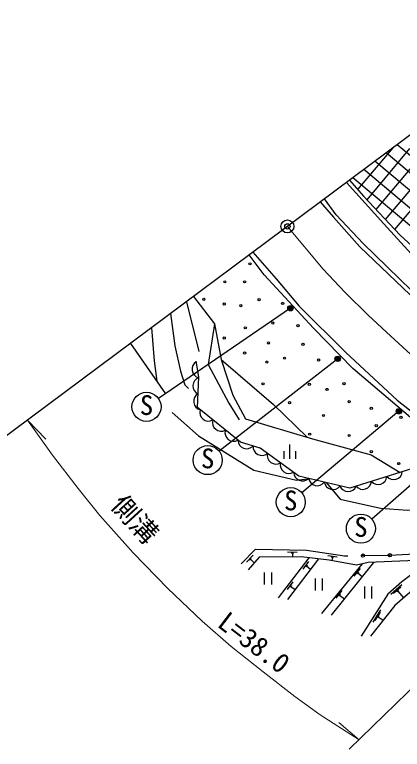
# Model space of a CAD drawing. Units: millimetres at full size, sheet at 1:1000; details may follow other scales. Extents: x 40000 to 680000, y 20000 to 380000.
# Drawn here: x 363711 to 399709, y 269782 to 337932 of the extents above; entities that cross this region are included whole.
import ezdxf
from ezdxf.enums import TextEntityAlignment as Align

# ---------------------------------------------------------------- set-up
doc = ezdxf.new("R2010")
doc.units = ezdxf.units.MM
doc.header["$LTSCALE"] = 1000
doc.header["$PDMODE"] = 32
doc.header["$PDSIZE"] = 500
doc.linetypes.add('CHAIN', pattern=[18.5, 12, -1.5, 3.5, -1.5])
for name, color, linetype, lineweight in [('M-BGD', 7, 'Continuous', 25), ('M-BGD-EXST', 7, 'Continuous', 25), ('M-BMK', 2, 'CHAIN', 13), ('M-BMK-OTRS', 5, 'Continuous', 25), ('M-BMK-SRVR', 3, 'Continuous', 25), ('M-STR-HTXT', 7, 'Continuous', 13)]:
    doc.layers.add(name, color=color, linetype=linetype, lineweight=lineweight)
doc.layers.add('M-OTRS', color=6, linetype='Continuous')
doc.styles.add('ＭＳ ゴシック', font='')
doc.styles.get('ＭＳ ゴシック').set_extended_font_data('MS Gothic')

msp = doc.modelspace()

# ---------------------------------------------------------------- hatches: boundary and pattern name
at = {"layer": 'M-BGD-EXST'}
for points in [[(389535, 310819, -1), (389096, 310580, -1)], [(393925, 306127, -1), (393485, 305888, -1)], [(399609, 301265, -1), (399170, 301026, -1)]]:
    msp.add_hatch(color=256, dxfattribs=at).paths.add_polyline_path(points)

# ---------------------------------------------------------------- linework, layer by layer
at = {"layer": 'M-BGD'}
for p, q in [((402921, 322771), (399225, 325873)), ((395586, 321703), (398853, 325596)), ((396430, 320764), (400419, 325518)), ((414291, 311599), (398194, 325106)), ((397292, 319847), (401269, 324586)), ((413557, 310584), (397164, 324339)), ((412823, 309568), (396133, 323572)), ((398155, 318930), (402118, 323653)), ((412089, 308552), (395103, 322805)), ((399018, 318014), (402967, 322721)), ((379657, 311309), (380799, 306691)), ((374460, 307441), (377732, 302773)), ((389273, 296730), (389273, 298058)), ((388740, 296730), (388740, 297426)), ((389807, 296730), (389807, 297426)), ((385855, 287798), (385227, 287153)), ((389954, 288042), (389055, 288063)), ((389607, 287960), (389397, 287965)), ((389502, 287962), (389495, 287629)), ((393670, 287603), (392779, 287732)), ((393315, 287563), (393108, 287594)), ((385679, 287488), (385532, 287338)), ((385605, 287413), (385954, 287073)), ((391019, 287557), (388179, 283832)), ((391913, 287456), (389049, 283667)), ((391007, 287212), (390462, 286496)), ((395995, 286984), (392198, 282383)), ((397043, 287124), (393110, 282217)), ((393211, 287578), (393170, 287296)), ((390870, 286883), (390742, 286716)), ((390806, 286799), (391193, 286504)), ((395791, 286546), (395218, 285852)), ((386894, 286193), (386894, 285075)), ((387561, 286193), (387561, 285075)), ((391605, 285630), (391605, 284512)), ((392272, 285630), (392272, 284512)), ((395641, 286223), (395507, 286061)), ((395574, 286142), (395984, 285803)), ((389556, 285309), (389010, 284593)), ((389418, 284980), (389291, 284813)), ((389355, 284896), (389750, 284595)), ((396193, 284896), (396193, 283778)), ((396860, 284896), (396860, 283778)), ((399673, 285037), (398649, 284158)), ((394103, 284501), (393530, 283807)), ((399561, 284822), (398878, 284236)), ((399358, 284529), (399199, 284393)), ((399278, 284461), (399822, 283829)), ((393953, 284177), (393819, 284016)), ((393886, 284097), (394326, 283734)), ((397686, 282732), (396963, 281591)), ((397641, 282493), (397159, 281733)), ((397533, 282154), (397420, 281976)), ((397476, 282065), (397940, 281771))]:
    msp.add_line(p, q, dxfattribs=at)
for points in [[(422150, 299473), (418194, 301833), (414334, 304271), (412557, 305597), (409808, 307707), (405567, 311096), (403435, 313062), (400544, 315742), (397984, 318516), (394512, 322365)], [(394812, 322588), (396111, 321102), (399510, 317491), (403865, 313497), (407096, 310579), (408346, 309393), (411601, 307001), (414162, 304873), (417751, 302601), (422417, 299987)], [(392091, 320563), (393322, 319137), (395760, 316409), (401772, 310661), (406972, 306114), (411977, 302606), (417283, 299249), (417496, 299522), (414080, 301696), (411330, 303577), (408127, 305887), (404563, 308744), (400558, 312349), (396058, 316714), (393575, 319374), (392476, 320850)], [(385838, 315909), (387990, 313443), (390134, 310886), (394456, 306601), (399228, 302178), (403931, 298481), (409157, 294668), (415796, 290694), (415381, 290245), (407082, 295428), (401100, 300024), (395118, 305104), (391450, 308845), (386886, 313787), (385496, 315654)], [(380315, 311799), (382252, 309239), (382891, 305947), (383969, 302635), (385146, 300440), (391355, 298585), (396828, 297085), (399495, 295473)], [(378180, 310209), (378572, 307197), (379098, 304870), (379523, 303595), (379867, 303251)], [(376403, 308887), (376669, 305821), (376918, 303934)], [(382252, 309239), (381688, 305480), (383610, 301893), (384553, 300344)], [(407986, 294864), (406547, 293607), (401139, 295992), (394840, 294005), (390096, 295136), (386501, 297727), (384671, 298269), (380678, 301480), (380806, 304341), (380567, 305787)], [(382891, 305947), (387736, 301770), (390868, 298731)], [(378327, 301029), (380767, 298852), (385908, 295685), (389879, 294765), (391123, 294891)], [(392635, 294530), (393923, 292975), (397690, 292142), (400188, 291957), (404488, 292142), (407819, 292657), (409206, 294102)], [(384745, 286976), (386087, 288353), (390810, 288243), (394338, 287729), (394660, 287733)], [(395863, 287749), (398547, 287784), (405995, 288189), (410534, 288391), (413537, 288452)], [(403163, 287377), (396546, 287104), (395444, 286865), (392926, 287342), (390317, 287636), (386415, 287603), (385388, 286425)], [(417704, 287622), (413156, 287749), (409802, 287930), (405417, 287704), (403163, 287377), (401441, 286639), (399676, 285306), (398365, 284180), (395885, 280268)], [(412285, 286897), (408775, 287129), (406869, 286965), (404205, 286433), (402320, 285675), (400393, 284323), (399020, 283135), (396766, 280289)]]:
    msp.add_lwpolyline(points, dxfattribs=at)
for centre, radius in [((385562, 314815), 100), ((383231, 313156), 100), ((385066, 313156), 100), ((381279, 311525), 100), ((386407, 311496), 100), ((383173, 311088), 100), ((384717, 310943), 100), ((388592, 311147), 100), ((387684, 309330), 100), ((385125, 308876), 100), ((390019, 309080), 100), ((383173, 307944), 100), ((387281, 307478), 100), ((390483, 307358), 100), ((385066, 306547), 100), ((388762, 306062), 100), ((391932, 305895), 100), ((387123, 305704), 100), ((386776, 303683), 100), ((391071, 303647), 100), ((392721, 303169), 100), ((394289, 303707), 100), ((389240, 301938), 100), ((394769, 302031), 100), ((396827, 301409), 100), ((392389, 300752), 100), ((399580, 300581), 100), ((397293, 299808), 100), ((391109, 299019), 100), ((394769, 298899), 100), ((396829, 297389), 100), ((399377, 296289), 100), ((396053, 287751), 150), ((398553, 287784), 150)]:
    msp.add_circle(centre, radius, dxfattribs=at)
for centre, start, end in [((380997, 305046), 121.34911, 256.10938), ((381078, 303493), 109.89008, 244.65035), ((381143, 302058), 120.48253, 255.24281), ((381716, 301046), 163.81177, 298.57204), ((382885, 300106), 163.81059, 298.57086), ((384054, 299165), 163.74557, 298.50584), ((385253, 298477), 181.79735, 316.55762), ((386653, 297856), 175.62656, 310.38683), ((387971, 297052), 166.83709, 301.59736), ((389188, 296175), 166.83709, 301.59736), ((390426, 295491), 180.49225, 315.25252), ((397469, 295162), 220.12773, 354.888), ((398899, 295613), 220.12773, 354.888), ((391805, 295049), 189.21842, 323.97869), ((393266, 294692), 188.4861, 323.24637), ((396038, 294710), 220.12773, 354.888), ((394671, 294509), 201.9087, 336.66897)]:
    msp.add_arc(centre, 812, start, end, dxfattribs=at)
at = {"layer": 'M-BGD-EXST'}
for p, q in [((389316, 310700), (377065, 302317)), ((393705, 306007), (382701, 297441)), ((399389, 301146), (390382, 293580)), ((404039, 297424), (396875, 291144))]:
    msp.add_line(p, q, dxfattribs=at)
for centre, radius in [((389316, 310700), 250), ((393705, 306007), 250), ((375951, 301554), 1350), ((399389, 301146), 250), ((381636, 296612), 1350), ((389348, 292712), 1350), ((395860, 290254), 1350)]:
    msp.add_circle(centre, radius, dxfattribs=at)
at = {"layer": 'M-BMK'}
msp.add_lwpolyline([(389039, 318292), (392358, 314338), (394388, 312170), (396540, 310072), (398639, 308096), (401237, 305729)], dxfattribs=at)
at = {"layer": 'M-BMK-OTRS'}
msp.add_line((415427, 337932), (361727, 297964), dxfattribs=at)
at = {"layer": 'M-BMK-SRVR'}
msp.add_circle((389039, 318292), 600, dxfattribs=at)
at = {"layer": 'M-OTRS'}
msp.add_point((389039, 318292), dxfattribs=at)
at = {"layer": 'M-STR-HTXT'}
for p, q in [((364907, 300331), (366595, 298548)), ((415147, 289695), (394786, 269782)), ((395691, 270668), (393825, 272263))]:
    msp.add_line(p, q, dxfattribs=at)
msp.add_lwpolyline([(395691, 270668), (392068, 272979), (389727, 274685), (386794, 276960), (383809, 279329), (381117, 281670), (377943, 284685), (374729, 287996), (371630, 291464), (369593, 293966), (367237, 297056), (364907, 300331)], dxfattribs=at)

# ---------------------------------------------------------------- texts
at = {"layer": 'M-BGD-EXST', "style": 'ＭＳ ゴシック'}
for p in [(375296, 300262), (380981, 295319), (388693, 291419), (395205, 288961)]:
    msp.add_text('S', height=1833, rotation=358.508, dxfattribs=at).set_placement(p, align=Align.BOTTOM_LEFT)
at = {"layer": 'M-STR-HTXT', "style": 'ＭＳ ゴシック'}
for s, rotation, p in [('側溝', 312.436, (372128, 291987)), ('L=38.0', 322.651, (382086, 280799))]:
    msp.add_text(s, height=1833, rotation=rotation, dxfattribs=at).set_placement(p, align=Align.BOTTOM_LEFT)

doc.saveas('drawing.dxf')
